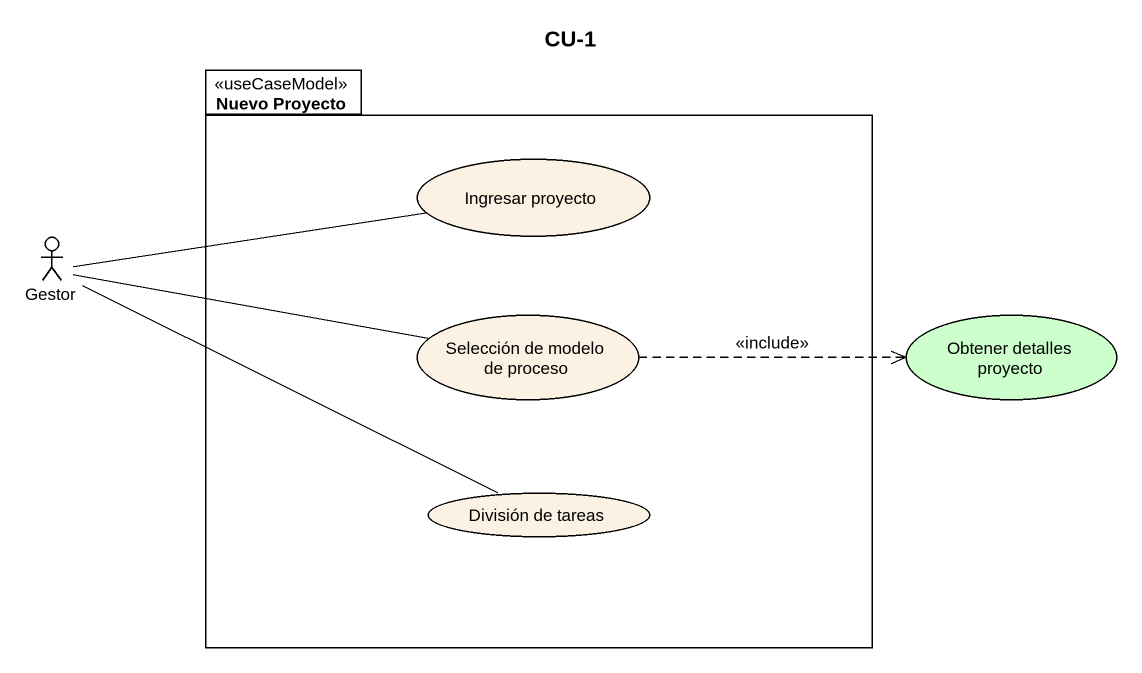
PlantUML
@startuml
title CU-1
package "Nuevo Proyecto" as Nuevo_Proyecto <<useCaseModel>> {
  usecase "Ingresar proyecto" as Ingresar_proyecto
  usecase "Selección de modelo de proceso" as Selección_de_modelo_de
  usecase "División de tareas" as División_de_tareas
}
actor Gestor
usecase "Obtener detalles proyecto" as Obtener_detalles_proyecto #CCFFCC
Gestor -right- Ingresar_proyecto
Gestor -right- Selección_de_modelo_de
Gestor -right- División_de_tareas
Selección_de_modelo_de .right.> Obtener_detalles_proyecto : <<include>>
@enduml
